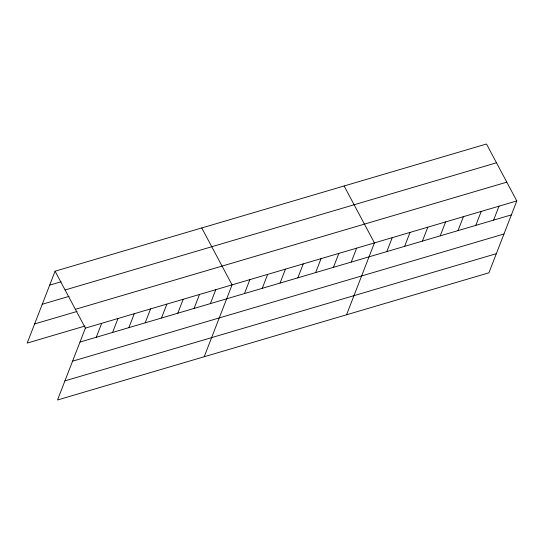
<?xml version="1.0" encoding="UTF-8"?>
<svg xmlns="http://www.w3.org/2000/svg" width="544" height="544" viewBox="0 0 544 544"><rect width="100%" height="100%" fill="white"/><g stroke="black" fill="none" stroke-linecap="round" stroke-linejoin="round"><path stroke-width="0.82" d="M55.08 271.191L85.394 328.114L57.514 399.99L488.92 272.809L516.8 200.933L486.486 144.01L55.08 271.191L27.2 343.067L85.054 326.012M96.288 337.253L101.694 323.313M112.581 332.445L117.987 318.505M128.88 327.638L134.286 313.704M145.18 322.837L150.586 308.897M161.473 318.029L166.886 304.096M177.772 313.228L183.178 299.288M194.072 308.421L199.478 294.481M210.372 303.62L215.778 289.68M204.197 356.748L232.07 284.872L201.756 227.95M244.46 293.57L249.866 279.63M262.256 288.32L267.662 274.38M280.051 283.07L285.457 269.137M297.847 277.828L303.253 263.888M315.642 272.578L321.048 258.645M333.438 267.335L338.844 253.395M351.234 262.086L356.64 248.152M346.555 314.779L374.435 242.903L344.121 185.98M386.825 251.593L392.231 237.66M404.62 246.35L410.026 232.41M422.416 241.101L427.822 227.168M440.212 235.858L445.618 221.918M458.007 230.608L463.413 216.675M475.803 225.366L481.209 211.426M493.598 220.116L499.004 206.183M49.674 285.131L61.078 281.772M65.083 289.979L496.488 162.792M42.255 304.252L69.149 296.324M75.392 309.332L506.797 182.152M34.619 323.945L76.99 311.454M85.394 328.114L516.8 200.933M79.988 342.054L511.394 214.873M72.57 361.175L503.975 233.988M64.933 380.868L496.339 253.688"/></g></svg>
